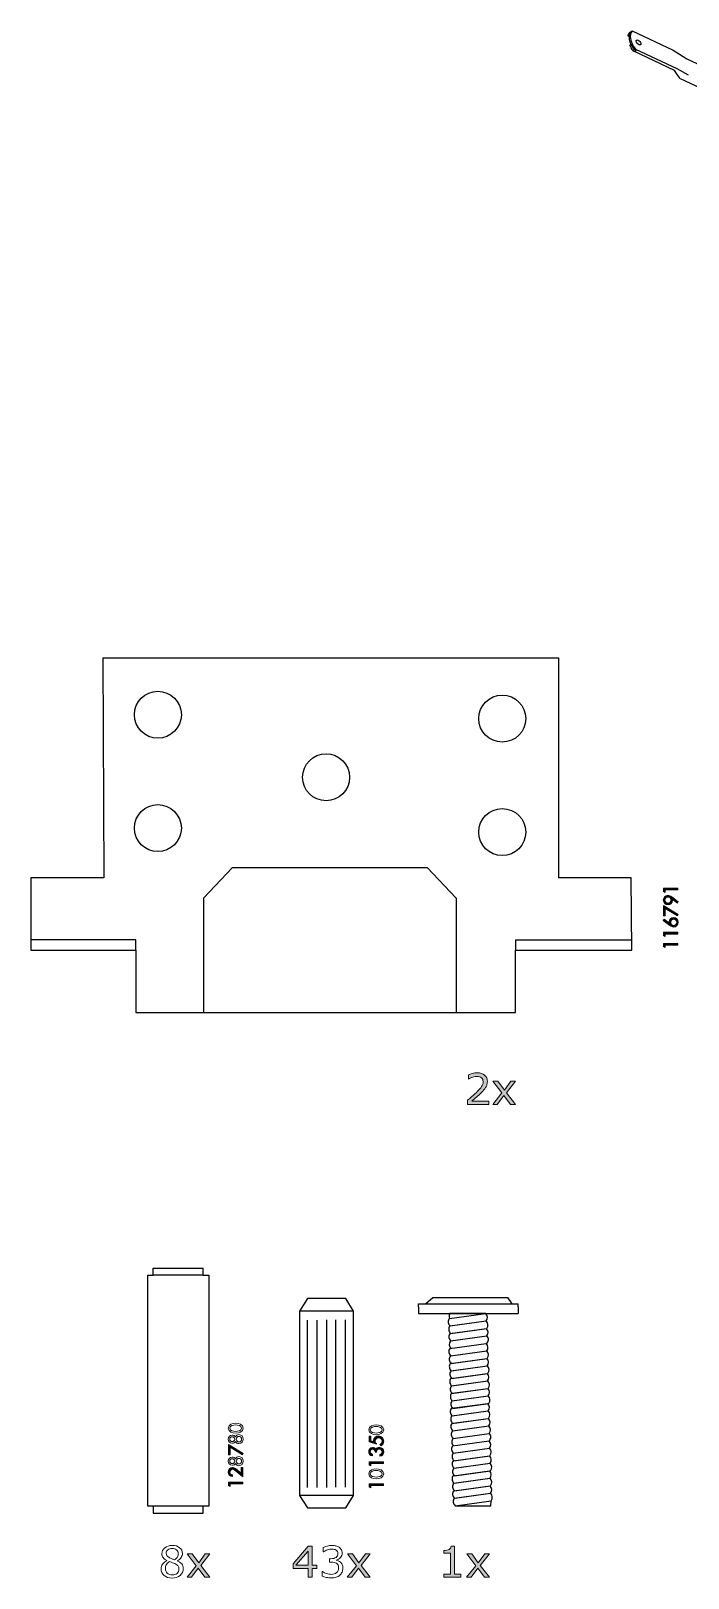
# Model space of a CAD drawing. Header units: centimetres. Extents: x -263 to 1048, y -279 to 536.
# Drawn here: x 325 to 422.3, y 307 to 536.1 of the extents above; entities that cross this region are included whole.
import ezdxf

# ---------------------------------------------------------------- set-up
doc = ezdxf.new("R2010")
doc.units = ezdxf.units.CM
doc.header["$MEASUREMENT"] = 0
doc.layers.add('Chiodi', color=1, linetype='Continuous')
doc.layers.add('Livello 1', color=7, linetype='Continuous')

msp = doc.modelspace()

# ---------------------------------------------------------------- hatches: boundary and pattern name
at = {"layer": 'Livello 1', "true_color": 0xffffff}
h = msp.add_hatch(color=7, dxfattribs=at)
h.dxf.hatch_style = 2
edge = h.paths.add_edge_path()
edge.add_spline(control_points=[(420.72, 406.95), (420.72, 406.95), (419.95, 407.52), (419.95, 407.52), (419.95, 407.52), (419.94, 407.52), (419.94, 407.52), (419.98, 407.46), (419.98, 407.38), (419.98, 407.31), (419.98, 406.96), (419.67, 406.69), (419.33, 406.69), (418.94, 406.69), (418.63, 407.01), (418.63, 407.4), (418.63, 407.76), (418.93, 408.1), (419.31, 408.1), (419.52, 408.1), (419.7, 408), (419.87, 407.87), (419.87, 407.87), (420.85, 407.15), (420.85, 407.15), (420.85, 407.15), (420.72, 406.95), (420.72, 406.95)], knot_values=[0, 0, 0, 0, 1, 1, 1, 2, 2, 2, 3, 3, 3, 4, 4, 4, 5, 5, 5, 6, 6, 6, 7, 7, 7, 8, 8, 8, 9, 9, 9, 9], degree=3, periodic=0)
edge = h.paths.add_edge_path()
edge.add_spline(control_points=[(419.31, 407.85), (419.09, 407.85), (418.87, 407.65), (418.87, 407.42), (418.87, 407.16), (419.07, 406.95), (419.31, 406.95), (419.57, 406.95), (419.76, 407.18), (419.76, 407.4), (419.76, 407.67), (419.54, 407.85), (419.31, 407.85)], knot_values=[0, 0, 0, 0, 0.352778, 0.352778, 0.352778, 0.705556, 0.705556, 0.705556, 1.058333, 1.058333, 1.058333, 1.411111, 1.411111, 1.411111, 1.411111], degree=3, periodic=0)
edge.add_line((419.31, 407.85), (419.31, 407.85))
h = msp.add_hatch(color=7, dxfattribs=at)
h.dxf.hatch_style = 2
h.paths.add_polyline_path([(418.92, 408.52), (418.68, 408.67), (418.68, 409.15), (420.8, 409.15), (420.8, 408.89), (418.92, 408.89)])
h = msp.add_hatch(color=7, dxfattribs=at)
h.dxf.hatch_style = 2
h.paths.add_polyline_path([(418.92, 405.05), (418.68, 405.05), (418.68, 406.58), (420.85, 405.25), (420.72, 405.05), (418.92, 406.15)])
h = msp.add_hatch(color=7, dxfattribs=at)
h.dxf.hatch_style = 2
edge = h.paths.add_edge_path()
edge.add_spline(control_points=[(418.76, 404.55), (418.76, 404.55), (419.53, 403.98), (419.53, 403.98), (419.53, 403.98), (419.53, 403.98), (419.53, 403.98), (419.5, 404.05), (419.48, 404.12), (419.48, 404.19), (419.48, 404.54), (419.81, 404.81), (420.15, 404.81), (420.54, 404.81), (420.85, 404.49), (420.85, 404.11), (420.85, 403.74), (420.54, 403.4), (420.17, 403.4), (419.95, 403.4), (419.77, 403.5), (419.61, 403.63), (419.61, 403.63), (418.63, 404.35), (418.63, 404.35), (418.63, 404.35), (418.76, 404.55), (418.76, 404.55)], knot_values=[0, 0, 0, 0, 1, 1, 1, 2, 2, 2, 3, 3, 3, 4, 4, 4, 5, 5, 5, 6, 6, 6, 7, 7, 7, 8, 8, 8, 9, 9, 9, 9], degree=3, periodic=0)
edge = h.paths.add_edge_path()
edge.add_spline(control_points=[(420.18, 404.55), (419.91, 404.55), (419.72, 404.33), (419.72, 404.1), (419.72, 403.87), (419.93, 403.65), (420.16, 403.65), (420.41, 403.65), (420.61, 403.86), (420.61, 404.1), (420.61, 404.34), (420.41, 404.55), (420.18, 404.55)], knot_values=[0, 0, 0, 0, 0.352778, 0.352778, 0.352778, 0.705556, 0.705556, 0.705556, 1.058333, 1.058333, 1.058333, 1.411111, 1.411111, 1.411111, 1.411111], degree=3, periodic=0)
edge.add_line((420.18, 404.55), (420.18, 404.55))
h = msp.add_hatch(color=7, dxfattribs=at)
h.dxf.hatch_style = 2
h.paths.add_polyline_path([(418.92, 402), (418.68, 402.15), (418.68, 402.62), (420.8, 402.62), (420.8, 402.37), (418.92, 402.37)])
h = msp.add_hatch(color=7, dxfattribs=at)
h.dxf.hatch_style = 2
h.paths.add_polyline_path([(418.92, 400.37), (418.68, 400.52), (418.68, 400.99), (420.8, 400.99), (420.8, 400.74), (418.92, 400.74)])
h = msp.add_hatch(color=7, dxfattribs=at)
h.dxf.hatch_style = 2
edge = h.paths.add_edge_path()
edge.add_spline(control_points=[(392.77, 377.11), (392.77, 377.11), (389.64, 377.11), (389.64, 377.11), (389.64, 377.11), (389.64, 377.76), (389.64, 377.76), (389.86, 377.94), (390.08, 378.13), (390.29, 378.31), (390.51, 378.5), (390.72, 378.69), (390.9, 378.87), (391.3, 379.25), (391.57, 379.56), (391.72, 379.79), (391.87, 380.01), (391.94, 380.26), (391.94, 380.52), (391.94, 380.76), (391.86, 380.95), (391.7, 381.08), (391.54, 381.22), (391.32, 381.29), (391.04, 381.29), (390.85, 381.29), (390.65, 381.25), (390.43, 381.19), (390.21, 381.12), (390, 381.02), (389.79, 380.88), (389.79, 380.88), (389.76, 380.88), (389.76, 380.88), (389.76, 380.88), (389.76, 381.53), (389.76, 381.53), (389.9, 381.61), (390.1, 381.67), (390.34, 381.73), (390.59, 381.79), (390.83, 381.82), (391.06, 381.82), (391.53, 381.82), (391.9, 381.71), (392.17, 381.48), (392.44, 381.25), (392.57, 380.94), (392.57, 380.55), (392.57, 380.37), (392.55, 380.21), (392.51, 380.06), (392.46, 379.91), (392.4, 379.76), (392.31, 379.63), (392.23, 379.5), (392.13, 379.37), (392.02, 379.25), (391.92, 379.12), (391.78, 378.99), (391.63, 378.84), (391.41, 378.62), (391.18, 378.41), (390.94, 378.2), (390.71, 378), (390.49, 377.81), (390.28, 377.64), (390.28, 377.64), (392.77, 377.64), (392.77, 377.64), (392.77, 377.64), (392.77, 377.11), (392.77, 377.11)], knot_values=[0, 0, 0, 0, 1, 1, 1, 2, 2, 2, 3, 3, 3, 4, 4, 4, 5, 5, 5, 6, 6, 6, 7, 7, 7, 8, 8, 8, 9, 9, 9, 10, 10, 10, 11, 11, 11, 12, 12, 12, 13, 13, 13, 14, 14, 14, 15, 15, 15, 16, 16, 16, 17, 17, 17, 18, 18, 18, 19, 19, 19, 20, 20, 20, 21, 21, 21, 22, 22, 22, 23, 23, 23, 24, 24, 24, 24], degree=3, periodic=0)
h = msp.add_hatch(color=7, dxfattribs=at)
h.dxf.hatch_style = 2
h.paths.add_polyline_path([(396.75, 377.11), (396.02, 377.11), (395.03, 378.44), (394.04, 377.11), (393.37, 377.11), (394.72, 378.84), (393.38, 380.57), (394.11, 380.57), (395.09, 379.26), (396.07, 380.57), (396.75, 380.57), (395.39, 378.87)])
h = msp.add_hatch(color=7, dxfattribs=at)
h.dxf.hatch_style = 2
edge = h.paths.add_edge_path()
edge.add_spline(control_points=[(375.29, 327.33), (375.29, 327.33), (375.73, 327.2), (375.73, 327.2), (375.73, 327.2), (375.72, 327.34), (375.72, 327.34), (375.72, 327.76), (376.07, 328.03), (376.46, 328.03), (376.91, 328.03), (377.22, 327.68), (377.22, 327.24), (377.22, 326.98), (377.08, 326.72), (376.85, 326.59), (376.85, 326.59), (376.66, 326.79), (376.66, 326.79), (376.84, 326.85), (376.98, 327.07), (376.98, 327.26), (376.98, 327.55), (376.74, 327.77), (376.45, 327.77), (376.18, 327.77), (375.95, 327.54), (375.95, 327.27), (375.95, 327.12), (376.02, 326.96), (376.14, 326.87), (376.14, 326.87), (376.14, 326.82), (376.14, 326.82), (376.14, 326.82), (375.05, 327.14), (375.05, 327.14), (375.05, 327.14), (375.05, 328), (375.05, 328), (375.05, 328), (375.29, 328), (375.29, 328), (375.29, 328), (375.29, 327.33), (375.29, 327.33)], knot_values=[0, 0, 0, 0, 1, 1, 1, 2, 2, 2, 3, 3, 3, 4, 4, 4, 5, 5, 5, 6, 6, 6, 7, 7, 7, 8, 8, 8, 9, 9, 9, 10, 10, 10, 11, 11, 11, 12, 12, 12, 13, 13, 13, 14, 14, 14, 15, 15, 15, 15], degree=3, periodic=0)
h = msp.add_hatch(color=7, dxfattribs=at)
h.dxf.hatch_style = 2
h.paths.add_polyline_path([(354.48, 325.25), (354.24, 325.25), (354.24, 326.78), (356.41, 325.45), (356.29, 325.25), (354.48, 326.35)])
h = msp.add_hatch(color=7, dxfattribs=at)
h.dxf.hatch_style = 2
edge = h.paths.add_edge_path()
edge.add_spline(control_points=[(375.94, 325.65), (375.94, 325.88), (375.85, 326.07), (375.6, 326.07), (375.38, 326.07), (375.23, 325.91), (375.23, 325.7), (375.23, 325.51), (375.35, 325.38), (375.54, 325.35), (375.54, 325.35), (375.54, 325.08), (375.54, 325.08), (375.19, 325.14), (375, 325.36), (375, 325.71), (375, 326.05), (375.22, 326.32), (375.57, 326.32), (375.78, 326.32), (375.95, 326.23), (376.05, 326.05), (376.15, 326.26), (376.35, 326.35), (376.58, 326.35), (376.98, 326.35), (377.22, 326.06), (377.22, 325.67), (377.22, 325.34), (377, 325.04), (376.65, 325.03), (376.65, 325.03), (376.65, 325.28), (376.65, 325.28), (376.86, 325.31), (376.99, 325.49), (376.99, 325.69), (376.99, 325.93), (376.8, 326.1), (376.57, 326.1), (376.3, 326.1), (376.14, 325.91), (376.16, 325.65), (376.16, 325.65), (375.94, 325.65), (375.94, 325.65)], knot_values=[0, 0, 0, 0, 1, 1, 1, 2, 2, 2, 3, 3, 3, 4, 4, 4, 5, 5, 5, 6, 6, 6, 7, 7, 7, 8, 8, 8, 9, 9, 9, 10, 10, 10, 11, 11, 11, 12, 12, 12, 13, 13, 13, 14, 14, 14, 15, 15, 15, 15], degree=3, periodic=0)
h = msp.add_hatch(color=7, dxfattribs=at)
h.dxf.hatch_style = 2
edge = h.paths.add_edge_path()
edge.add_spline(control_points=[(356.13, 323.35), (356.13, 323.35), (356.37, 323.35), (356.37, 323.35), (356.37, 323.35), (356.37, 321.98), (356.37, 321.98), (356.37, 321.98), (355.23, 322.91), (355.23, 322.91), (355.12, 323), (354.99, 323.1), (354.84, 323.1), (354.62, 323.1), (354.44, 322.9), (354.44, 322.68), (354.44, 322.46), (354.61, 322.29), (354.83, 322.27), (354.83, 322.27), (354.83, 322.01), (354.83, 322.01), (354.45, 322.05), (354.2, 322.3), (354.2, 322.68), (354.2, 323.04), (354.46, 323.35), (354.83, 323.35), (354.99, 323.35), (355.15, 323.29), (355.27, 323.2), (355.27, 323.2), (356.13, 322.5), (356.13, 322.5), (356.13, 322.5), (356.13, 323.35), (356.13, 323.35)], knot_values=[0, 0, 0, 0, 1, 1, 1, 2, 2, 2, 3, 3, 3, 4, 4, 4, 5, 5, 5, 6, 6, 6, 7, 7, 7, 8, 8, 8, 9, 9, 9, 10, 10, 10, 11, 11, 11, 12, 12, 12, 12], degree=3, periodic=0)
h = msp.add_hatch(color=7, dxfattribs=at)
h.dxf.hatch_style = 2
h.paths.add_polyline_path([(375.29, 323.59), (375.05, 323.74), (375.05, 324.21), (377.17, 324.21), (377.17, 323.96), (375.29, 323.96)])
h = msp.add_hatch(color=7, dxfattribs=at)
h.dxf.hatch_style = 2
h.paths.add_polyline_path([(354.48, 320.57), (354.24, 320.72), (354.24, 321.19), (356.37, 321.19), (356.37, 320.94), (354.48, 320.94)])
h = msp.add_hatch(color=7, dxfattribs=at)
h.dxf.hatch_style = 2
h.paths.add_polyline_path([(375.29, 320.33), (375.05, 320.48), (375.05, 320.95), (377.17, 320.95), (377.17, 320.7), (375.29, 320.7)])
h = msp.add_hatch(color=7, dxfattribs=at)
h.dxf.hatch_style = 2
h.paths.add_polyline_path([(367.3, 308.39), (366.62, 308.39), (366.62, 307.1), (366.02, 307.1), (366.02, 308.39), (363.81, 308.39), (363.81, 309.11), (366.04, 311.71), (366.62, 311.71), (366.62, 308.89), (367.3, 308.89)])
h.paths.add_polyline_path([(366.02, 308.89), (366.02, 310.97), (364.23, 308.89)])
h = msp.add_hatch(color=7, dxfattribs=at)
h.dxf.hatch_style = 2
edge = h.paths.add_edge_path()
edge.add_spline(control_points=[(388.64, 307.1), (388.64, 307.1), (386.14, 307.1), (386.14, 307.1), (386.14, 307.1), (386.14, 307.57), (386.14, 307.57), (386.14, 307.57), (387.1, 307.57), (387.1, 307.57), (387.1, 307.57), (387.1, 310.66), (387.1, 310.66), (387.1, 310.66), (386.14, 310.66), (386.14, 310.66), (386.14, 310.66), (386.14, 311.08), (386.14, 311.08), (386.27, 311.08), (386.41, 311.09), (386.56, 311.12), (386.71, 311.14), (386.82, 311.17), (386.9, 311.21), (386.99, 311.26), (387.06, 311.33), (387.12, 311.41), (387.17, 311.49), (387.21, 311.59), (387.21, 311.73), (387.21, 311.73), (387.69, 311.73), (387.69, 311.73), (387.69, 311.73), (387.69, 307.57), (387.69, 307.57), (387.69, 307.57), (388.64, 307.57), (388.64, 307.57), (388.64, 307.57), (388.64, 307.1), (388.64, 307.1)], knot_values=[0, 0, 0, 0, 1, 1, 1, 2, 2, 2, 3, 3, 3, 4, 4, 4, 5, 5, 5, 6, 6, 6, 7, 7, 7, 8, 8, 8, 9, 9, 9, 10, 10, 10, 11, 11, 11, 12, 12, 12, 13, 13, 13, 14, 14, 14, 14], degree=3, periodic=0)
h = msp.add_hatch(color=7, dxfattribs=at)
h.dxf.hatch_style = 2
h.paths.add_polyline_path([(351.48, 307.1), (350.75, 307.1), (349.76, 308.43), (348.77, 307.1), (348.09, 307.1), (349.45, 308.82), (348.11, 310.56), (348.84, 310.56), (349.82, 309.25), (350.8, 310.56), (351.48, 310.56), (350.12, 308.85)])
h = msp.add_hatch(color=7, dxfattribs=at)
h.dxf.hatch_style = 2
h.paths.add_polyline_path([(375.22, 307.1), (374.48, 307.1), (373.5, 308.43), (372.51, 307.1), (371.83, 307.1), (373.18, 308.82), (371.84, 310.56), (372.58, 310.56), (373.55, 309.25), (374.53, 310.56), (375.22, 310.56), (373.86, 308.85)])
h = msp.add_hatch(color=7, dxfattribs=at)
h.dxf.hatch_style = 2
h.paths.add_polyline_path([(392.89, 307.1), (392.15, 307.1), (391.17, 308.43), (390.18, 307.1), (389.5, 307.1), (390.85, 308.82), (389.51, 310.56), (390.25, 310.56), (391.22, 309.25), (392.2, 310.56), (392.89, 310.56), (391.52, 308.85)])

# ---------------------------------------------------------------- linework, layer by layer
at = {"layer": 'Chiodi'}
for p, q in [((335.62, 443.27), (403.09, 443.27)), ((335.62, 443.27), (335.76, 410.7)), ((403.09, 443.27), (403.09, 410.7)), ((335.76, 410.7), (324.98, 410.7)), ((324.98, 410.7), (324.98, 399.99)), ((354.83, 412.23), (350.52, 407.7)), ((354.83, 412.23), (383.65, 412.23)), ((383.65, 412.23), (387.96, 407.7)), ((413.87, 410.7), (403.09, 410.7)), ((413.99, 399.99), (413.87, 410.7)), ((350.52, 407.7), (350.52, 390.68)), ((387.96, 407.7), (387.96, 390.68)), ((340.5, 401.52), (324.98, 401.52)), ((340.5, 399.99), (340.5, 401.52)), ((396.74, 401.52), (396.74, 399.99)), ((396.74, 401.52), (413.97, 401.52)), ((324.98, 399.99), (340.5, 399.99)), ((340.5, 399.99), (340.5, 390.74)), ((396.74, 390.74), (396.74, 399.99)), ((396.74, 399.99), (403.09, 399.99)), ((403.09, 399.99), (413.99, 399.99)), ((340.5, 390.74), (396.74, 390.74)), ((343.1, 352.9), (350.49, 352.9)), ((343.1, 351.83), (343.1, 352.9)), ((350.49, 351.83), (350.49, 352.9)), ((342.3, 317.66), (342.3, 351.83)), ((342.3, 351.83), (343.1, 351.83)), ((350.49, 351.83), (343.1, 351.83)), ((350.49, 351.83), (351.33, 351.83)), ((351.33, 351.83), (351.31, 317.66)), ((365.95, 348.37), (364.77, 346.54)), ((371.6, 348.37), (365.95, 348.37)), ((372.77, 346.54), (371.6, 348.37)), ((383.42, 347.58), (384.5, 348.56)), ((384.5, 348.56), (395.53, 348.56)), ((395.53, 348.56), (396.22, 347.58)), ((364.77, 346.54), (364.77, 319.2)), ((372.77, 346.54), (364.77, 346.54)), ((372.77, 319.2), (372.77, 346.54)), ((382.37, 347.58), (397.15, 347.58)), ((382.37, 347.18), (382.37, 347.58)), ((382.37, 347.18), (382.37, 346.18)), ((382.37, 346.18), (397.15, 346.18)), ((386.95, 345.44), (392.34, 346.18)), ((392.33, 346.18), (387.02, 346.18)), ((397.15, 347.18), (397.15, 347.58)), ((397.15, 347.18), (397.15, 346.18)), ((365.95, 320.39), (365.95, 345.17)), ((367.35, 320.41), (367.35, 345.2)), ((368.78, 320.42), (368.78, 345.21)), ((370.13, 320.47), (370.13, 345.25)), ((371.57, 320.43), (371.57, 345.22)), ((387.02, 344.33), (392.4, 345.06)), ((387.03, 343.21), (392.42, 343.95)), ((387.08, 344.33), (392.4, 345.06)), ((387.15, 343.22), (392.47, 343.95)), ((387.02, 341), (392.41, 341.74)), ((387.1, 342.1), (392.49, 342.84)), ((387.17, 342.11), (392.49, 342.84)), ((387.09, 339.89), (392.48, 340.63)), ((387.11, 338.77), (392.5, 339.51)), ((387.15, 339.89), (392.47, 340.63)), ((387.22, 338.78), (392.54, 339.51)), ((387.17, 336.56), (392.55, 337.3)), ((387.18, 337.66), (392.57, 338.4)), ((387.24, 337.67), (392.56, 338.4)), ((387.31, 336.56), (392.63, 337.29)), ((387.23, 335.45), (392.62, 336.19)), ((387.25, 334.34), (392.64, 335.08)), ((387.3, 335.46), (392.62, 336.19)), ((387.37, 334.35), (392.69, 335.08)), ((387.24, 332.13), (392.63, 332.86)), ((387.32, 333.23), (392.71, 333.97)), ((387.38, 333.24), (392.7, 333.97)), ((387.45, 332.12), (392.77, 332.85)), ((387.31, 331.01), (392.7, 331.75)), ((387.33, 329.9), (392.71, 330.64)), ((387.37, 331.02), (392.69, 331.75)), ((387.44, 329.91), (392.76, 330.64)), ((387.4, 328.79), (392.78, 329.53)), ((387.46, 328.8), (392.78, 329.53)), ((387.53, 327.68), (392.85, 328.41)), ((387.43, 326.59), (392.82, 327.32)), ((387.5, 325.47), (392.89, 326.21)), ((387.56, 325.48), (392.88, 326.21)), ((387.52, 324.36), (392.91, 325.1)), ((387.59, 323.25), (392.98, 323.99)), ((387.63, 324.37), (392.95, 325.1)), ((387.65, 323.26), (392.97, 323.99)), ((387.51, 322.15), (392.9, 322.89)), ((387.58, 321.03), (392.97, 321.77)), ((387.64, 321.04), (392.96, 321.77)), ((387.72, 322.14), (393.04, 322.87)), ((364.77, 319.2), (365.95, 317.37)), ((372.77, 319.2), (364.77, 319.2)), ((371.6, 317.37), (372.77, 319.2)), ((387.6, 319.92), (392.98, 320.66)), ((387.66, 318.81), (393.05, 319.55)), ((387.71, 319.93), (393.03, 320.66)), ((387.73, 318.82), (393.05, 319.55)), ((351.31, 317.66), (342.3, 317.66)), ((343.1, 317.66), (343.1, 316.59)), ((343.1, 316.59), (350.49, 316.59)), ((350.49, 316.59), (350.49, 317.66)), ((365.95, 317.37), (371.6, 317.37)), ((387.8, 317.71), (393.12, 318.44)), ((387.8, 317.71), (393.08, 317.71)), ((393.08, 317.71), (393.12, 318.44))]:
    msp.add_line(p, q, dxfattribs=at)
for centre in [(343.77, 434.85), (394.77, 434.27), (368.69, 425.58), (343.77, 418.05), (394.77, 417.47)]:
    msp.add_circle(centre, 3.48, dxfattribs=at)
for centre, radius, start, end in [((387.71, 345.73), 0.822, 147.3587, 201.1023), ((391.76, 345.59), 0.828, 320.9942, 45.7306), ((387.56, 344.95), 0.784, 141.5831, 231.9581), ((387.63, 343.84), 0.784, 141.5831, 231.9581), ((391.83, 344.47), 0.828, 320.9942, 45.7306), ((391.84, 343.36), 0.828, 320.9942, 45.7306), ((387.65, 342.73), 0.784, 141.5831, 231.9581), ((387.72, 341.61), 0.784, 141.5831, 228.8699), ((392.06, 342.32), 0.676, 300.9257, 50.8227), ((391.83, 341.15), 0.828, 320.9942, 45.7306), ((387.64, 340.51), 0.784, 141.5831, 231.9581), ((387.71, 339.4), 0.784, 141.5831, 231.9581), ((391.9, 340.03), 0.828, 320.9942, 45.7306), ((391.92, 338.92), 0.828, 320.9942, 45.7306), ((387.72, 338.29), 0.784, 141.5831, 231.9581), ((387.79, 337.18), 0.784, 141.5831, 231.9581), ((391.97, 336.71), 0.828, 320.9942, 45.7306), ((391.99, 337.81), 0.828, 320.9942, 45.7306), ((387.78, 336.08), 0.784, 141.5831, 231.9581), ((387.85, 334.97), 0.784, 141.5831, 231.9581), ((392.04, 335.6), 0.828, 320.9942, 45.7306), ((392.06, 334.49), 0.828, 320.9942, 45.7306), ((387.87, 333.85), 0.784, 141.5831, 231.9581), ((387.94, 332.74), 0.784, 141.5831, 231.9581), ((392.05, 332.27), 0.828, 320.9942, 45.7306), ((392.13, 333.37), 0.828, 320.9942, 45.7306), ((387.85, 331.64), 0.784, 141.5831, 231.9581), ((387.92, 330.53), 0.784, 141.5831, 231.9581), ((392.12, 331.16), 0.828, 320.9942, 45.7306), ((392.14, 330.05), 0.828, 320.9942, 45.7306), ((387.94, 329.41), 0.784, 141.5831, 231.9581), ((388.01, 328.3), 0.784, 141.5831, 231.9581), ((387.96, 327.16), 0.674, 129.324, 235.6636), ((392.2, 328.94), 0.828, 320.9942, 45.7306), ((392.36, 327.88), 0.724, 309.6958, 47.4217), ((388.05, 326.1), 0.784, 141.5831, 231.9581), ((388.12, 324.99), 0.784, 141.5831, 231.9581), ((392.24, 326.73), 0.828, 320.9942, 45.7306), ((392.31, 325.62), 0.828, 320.9942, 45.7306), ((388.13, 323.87), 0.784, 141.5831, 231.9581), ((388.2, 322.76), 0.784, 141.5831, 231.9581), ((392.33, 324.51), 0.828, 320.9942, 45.7306), ((392.4, 323.4), 0.828, 320.9942, 45.7306), ((388.12, 321.66), 0.784, 141.5831, 231.9581), ((388.19, 320.55), 0.784, 141.5831, 231.9581), ((392.32, 322.29), 0.828, 320.9942, 45.7306), ((392.39, 321.18), 0.828, 320.9942, 45.7306), ((388.21, 319.44), 0.784, 141.5831, 231.9581), ((388.28, 318.32), 0.784, 141.5831, 231.9581), ((392.4, 320.07), 0.828, 320.9942, 45.7306), ((392.47, 318.96), 0.828, 320.9942, 45.7306)]:
    msp.add_arc(centre, radius, start, end, dxfattribs=at)
at = {"layer": 'Livello 1', "color": 18, "lineweight": 25, "true_color": 0x010101}
for p, q in [((413.4, 535.38), (413.55, 535.31)), ((413.58, 535.51), (413.55, 535.2)), ((413.55, 535.2), (413.59, 534.86)), ((413.67, 535.76), (413.58, 535.51)), ((413.59, 534.86), (413.68, 534.48)), ((413.65, 534.01), (413.8, 534.1)), ((413.81, 535.97), (413.67, 535.76)), ((413.68, 534.48), (413.84, 534.09)), ((413.76, 535.62), (413.73, 535.31)), ((413.73, 535.31), (413.77, 534.97)), ((413.85, 535.88), (413.76, 535.62)), ((413.77, 534.97), (413.87, 534.6)), ((413.8, 534.1), (413.84, 534.07)), ((413.84, 534.09), (414.05, 533.69)), ((414, 536.08), (413.85, 535.88)), ((413.87, 534.6), (414.02, 534.21)), ((413.92, 536.06), (413.96, 536.09)), ((413.96, 536.09), (413.99, 536.1)), ((413.99, 536.1), (414.01, 536.11)), ((414.01, 536.1), (414, 536.08)), ((414.01, 536.11), (414.01, 536.1)), ((414.02, 536.11), (420.07, 533.27)), ((414.02, 534.21), (414.23, 533.81)), ((414.63, 534.68), (414.69, 534.76)), ((414.63, 534.57), (414.63, 534.68)), ((414.68, 534.43), (414.63, 534.57)), ((414.77, 534.29), (414.68, 534.43)), ((414.69, 534.76), (414.78, 534.78)), ((414.9, 534.16), (414.77, 534.29)), ((414.78, 534.78), (414.91, 534.74)), ((415.03, 534.07), (414.9, 534.16)), ((414.91, 534.74), (415.04, 534.66)), ((415.16, 534.04), (415.03, 534.07)), ((415.04, 534.66), (415.17, 534.53)), ((415.25, 534.06), (415.16, 534.04)), ((415.17, 534.53), (415.26, 534.39)), ((415.31, 534.13), (415.25, 534.06)), ((415.26, 534.39), (415.31, 534.25)), ((415.31, 534.25), (415.31, 534.13)), ((414.05, 533.69), (414.3, 533.3)), ((414.23, 533.81), (414.49, 533.42)), ((420.3, 530.26), (414.24, 533.1)), ((414.3, 533.3), (414.31, 533.29)), ((414.31, 533.27), (414.3, 533.26)), ((414.3, 533.26), (414.3, 533.26)), ((414.31, 533.29), (414.31, 533.28)), ((414.31, 533.28), (414.31, 533.27)), ((414.49, 533.14), (414.47, 533.12)), ((414.49, 533.42), (414.53, 533.33)), ((414.49, 533.42), (420.61, 530.55)), ((414.52, 533.18), (414.49, 533.14)), ((414.54, 533.24), (414.52, 533.18)), ((414.53, 533.33), (414.54, 533.24)), ((420.07, 533.27), (421.01, 532.67)), ((421.01, 532.67), (422.13, 531.98)), ((422.11, 531.99), (572.38, 461.57)), ((420.7, 529.67), (420.28, 530.27)), ((420.61, 530.55), (422.29, 529.59)), ((421.14, 529.05), (420.7, 529.67)), ((571.45, 458.58), (421.19, 529.01))]:
    msp.add_line(p, q, dxfattribs=at)
at = {"layer": 'Livello 1', "lineweight": 0}
for p, q in [((418.68, 408.67), (418.68, 409.15)), ((418.68, 409.15), (420.8, 409.15)), ((418.92, 408.52), (418.68, 408.67)), ((420.8, 408.89), (418.92, 408.89)), ((418.92, 408.89), (418.92, 408.52)), ((420.8, 409.15), (420.8, 408.89)), ((418.68, 405.05), (418.68, 406.58)), ((418.68, 406.58), (420.85, 405.25)), ((420.72, 405.05), (418.92, 406.15)), ((418.92, 406.15), (418.92, 405.05)), ((418.92, 405.05), (418.68, 405.05)), ((420.85, 405.25), (420.72, 405.05)), ((418.68, 402.15), (418.68, 402.62)), ((418.68, 402.62), (420.8, 402.62)), ((418.92, 402), (418.68, 402.15)), ((418.68, 400.52), (418.68, 400.99)), ((418.68, 400.99), (420.8, 400.99)), ((420.8, 402.37), (418.92, 402.37)), ((418.92, 402.37), (418.92, 402)), ((420.8, 402.62), (420.8, 402.37)), ((420.8, 400.99), (420.8, 400.74)), ((418.92, 400.37), (418.68, 400.52)), ((420.8, 400.74), (418.92, 400.74)), ((418.92, 400.74), (418.92, 400.37)), ((394.72, 378.84), (393.38, 380.57)), ((393.38, 380.57), (394.11, 380.57)), ((394.11, 380.57), (395.09, 379.26)), ((395.09, 379.26), (396.07, 380.57)), ((396.75, 380.57), (395.39, 378.87)), ((396.07, 380.57), (396.75, 380.57)), ((393.37, 377.11), (394.72, 378.84)), ((395.03, 378.44), (394.04, 377.11)), ((396.02, 377.11), (395.03, 378.44)), ((395.39, 378.87), (396.75, 377.11)), ((394.04, 377.11), (393.37, 377.11)), ((396.75, 377.11), (396.02, 377.11))]:
    msp.add_line(p, q, dxfattribs=at)
for points in [[(354.48, 325.25), (354.24, 325.25), (354.24, 326.78), (356.41, 325.45), (356.29, 325.25), (354.48, 326.35), (354.48, 325.25)], [(375.29, 323.59), (375.05, 323.74), (375.05, 324.21), (377.17, 324.21), (377.17, 323.96), (375.29, 323.96), (375.29, 323.59)], [(354.48, 320.57), (354.24, 320.72), (354.24, 321.19), (356.37, 321.19), (356.37, 320.94), (354.48, 320.94), (354.48, 320.57)], [(375.29, 320.33), (375.05, 320.48), (375.05, 320.95), (377.17, 320.95), (377.17, 320.7), (375.29, 320.7), (375.29, 320.33)], [(367.3, 308.39), (366.62, 308.39), (366.62, 307.1), (366.02, 307.1), (366.02, 308.39), (363.81, 308.39), (363.81, 309.11), (366.04, 311.71), (366.62, 311.71), (366.62, 308.89), (367.3, 308.89), (367.3, 308.39)], [(351.48, 307.1), (350.75, 307.1), (349.76, 308.43), (348.77, 307.1), (348.09, 307.1), (349.45, 308.82), (348.11, 310.56), (348.84, 310.56), (349.82, 309.25), (350.8, 310.56), (351.48, 310.56), (350.12, 308.85), (351.48, 307.1)], [(366.02, 308.89), (366.02, 310.97), (364.23, 308.89), (366.02, 308.89)], [(375.22, 307.1), (374.48, 307.1), (373.5, 308.43), (372.51, 307.1), (371.83, 307.1), (373.18, 308.82), (371.84, 310.56), (372.58, 310.56), (373.55, 309.25), (374.53, 310.56), (375.22, 310.56), (373.86, 308.85), (375.22, 307.1)], [(392.89, 307.1), (392.15, 307.1), (391.17, 308.43), (390.18, 307.1), (389.5, 307.1), (390.85, 308.82), (389.51, 310.56), (390.25, 310.56), (391.22, 309.25), (392.2, 310.56), (392.89, 310.56), (391.52, 308.85), (392.89, 307.1)]]:
    msp.add_lwpolyline(points, dxfattribs=at)
at = {"layer": 'Livello 1', "color": 18, "lineweight": 25, "true_color": 0x010101}
for points in [[(413.4, 535.38), (413.43, 535.55), (413.51, 535.72), (413.64, 535.86)], [(413.64, 535.86), (413.72, 535.93), (413.81, 535.99), (413.9, 536.05)], [(414.13, 533.19), (413.95, 533.45), (413.79, 533.72), (413.66, 534.01)], [(414.44, 533.1), (414.32, 533.05), (414.18, 533.09), (414.13, 533.19)]]:
    msp.add_open_spline(points, degree=3, dxfattribs=at)
at = {"layer": 'Livello 1', "lineweight": 0}
for points, knots in [([(419.94, 407.52), (419.98, 407.46), (419.98, 407.38), (419.98, 407.31), (419.98, 406.96), (419.67, 406.69), (419.33, 406.69), (418.94, 406.69), (418.63, 407.01), (418.63, 407.4), (418.63, 407.76), (418.93, 408.1), (419.31, 408.1), (419.52, 408.1), (419.7, 408), (419.87, 407.87)], [2, 2, 2, 2, 3, 3, 3, 4, 4, 4, 5, 5, 5, 6, 6, 6, 7, 7, 7, 7]), ([(419.31, 407.85), (419.09, 407.85), (418.87, 407.65), (418.87, 407.42), (418.87, 407.16), (419.07, 406.95), (419.31, 406.95), (419.57, 406.95), (419.76, 407.18), (419.76, 407.4), (419.76, 407.67), (419.54, 407.85), (419.31, 407.85)], [0, 0, 0, 0, 1, 1, 1, 2, 2, 2, 3, 3, 3, 4, 4, 4, 4]), ([(419.53, 403.98), (419.5, 404.05), (419.48, 404.12), (419.48, 404.19), (419.48, 404.54), (419.81, 404.81), (420.15, 404.81), (420.54, 404.81), (420.85, 404.49), (420.85, 404.11), (420.85, 403.74), (420.54, 403.4), (420.17, 403.4), (419.95, 403.4), (419.77, 403.5), (419.61, 403.63)], [2, 2, 2, 2, 3, 3, 3, 4, 4, 4, 5, 5, 5, 6, 6, 6, 7, 7, 7, 7]), ([(420.18, 404.55), (419.91, 404.55), (419.72, 404.33), (419.72, 404.1), (419.72, 403.87), (419.93, 403.65), (420.16, 403.65), (420.41, 403.65), (420.61, 403.86), (420.61, 404.1), (420.61, 404.34), (420.41, 404.55), (420.18, 404.55)], [0, 0, 0, 0, 1, 1, 1, 2, 2, 2, 3, 3, 3, 4, 4, 4, 4]), ([(390.34, 381.73), (390.59, 381.79), (390.83, 381.82), (391.06, 381.82), (391.53, 381.82), (391.9, 381.71), (392.17, 381.48)], [13, 13, 13, 13, 14, 14, 14, 15, 15, 15, 15]), ([(391.7, 381.08), (391.54, 381.22), (391.32, 381.29), (391.04, 381.29), (390.85, 381.29), (390.65, 381.25), (390.43, 381.19)], [7, 7, 7, 7, 8, 8, 8, 9, 9, 9, 9]), ([(391.72, 379.79), (391.87, 380.01), (391.94, 380.26), (391.94, 380.52), (391.94, 380.76), (391.86, 380.95), (391.7, 381.08)], [5, 5, 5, 5, 6, 6, 6, 7, 7, 7, 7]), ([(392.17, 381.48), (392.44, 381.25), (392.57, 380.94), (392.57, 380.55), (392.57, 380.37), (392.55, 380.21), (392.51, 380.06)], [15, 15, 15, 15, 16, 16, 16, 17, 17, 17, 17]), ([(355.3, 328.45), (354.87, 328.45), (354.2, 328.64), (354.2, 329.19), (354.2, 329.74), (354.87, 329.93), (355.3, 329.93), (355.74, 329.93), (356.41, 329.74), (356.41, 329.19), (356.41, 328.65), (355.74, 328.45), (355.3, 328.45)], [0, 0, 0, 0, 1, 1, 1, 2, 2, 2, 3, 3, 3, 4, 4, 4, 4]), ([(355.27, 327.23), (355.17, 327.06), (355, 326.95), (354.79, 326.95), (354.44, 326.95), (354.2, 327.22), (354.2, 327.56), (354.2, 327.9), (354.44, 328.17), (354.79, 328.17), (355, 328.17), (355.17, 328.07), (355.27, 327.89), (355.34, 328.11), (355.55, 328.23), (355.78, 328.23), (356.17, 328.23), (356.41, 327.92), (356.41, 327.56), (356.41, 327.2), (356.17, 326.9), (355.78, 326.9), (355.55, 326.9), (355.34, 327.01), (355.27, 327.23)], [0, 0, 0, 0, 1, 1, 1, 2, 2, 2, 3, 3, 3, 4, 4, 4, 5, 5, 5, 6, 6, 6, 7, 7, 7, 8, 8, 8, 8]), ([(355.3, 328.7), (355.6, 328.7), (356.18, 328.81), (356.18, 329.19), (356.18, 329.57), (355.6, 329.68), (355.3, 329.68), (355.01, 329.68), (354.42, 329.57), (354.42, 329.19), (354.42, 328.81), (355.01, 328.7), (355.3, 328.7)], [0, 0, 0, 0, 1, 1, 1, 2, 2, 2, 3, 3, 3, 4, 4, 4, 4]), ([(354.79, 327.2), (354.96, 327.2), (355.15, 327.38), (355.15, 327.56), (355.15, 327.74), (354.96, 327.92), (354.79, 327.92), (354.59, 327.92), (354.42, 327.75), (354.42, 327.56), (354.42, 327.37), (354.59, 327.2), (354.79, 327.2)], [0, 0, 0, 0, 1, 1, 1, 2, 2, 2, 3, 3, 3, 4, 4, 4, 4]), ([(355.78, 327.15), (355.99, 327.15), (356.18, 327.35), (356.18, 327.56), (356.18, 327.77), (355.99, 327.97), (355.78, 327.97), (355.55, 327.97), (355.38, 327.78), (355.38, 327.56), (355.38, 327.35), (355.55, 327.15), (355.78, 327.15)], [0, 0, 0, 0, 1, 1, 1, 2, 2, 2, 3, 3, 3, 4, 4, 4, 4]), ([(376.11, 328.21), (375.67, 328.21), (375, 328.4), (375, 328.95), (375, 329.5), (375.67, 329.69), (376.11, 329.69), (376.54, 329.69), (377.22, 329.5), (377.22, 328.95), (377.22, 328.41), (376.54, 328.21), (376.11, 328.21)], [0, 0, 0, 0, 1, 1, 1, 2, 2, 2, 3, 3, 3, 4, 4, 4, 4]), ([(375.29, 327.33), (375.29, 327.33), (375.73, 327.2), (375.73, 327.2), (375.73, 327.2), (375.72, 327.34), (375.72, 327.34), (375.72, 327.76), (376.07, 328.03), (376.46, 328.03), (376.91, 328.03), (377.22, 327.68), (377.22, 327.24), (377.22, 326.98), (377.08, 326.72), (376.85, 326.59), (376.85, 326.59), (376.66, 326.79), (376.66, 326.79), (376.84, 326.85), (376.98, 327.07), (376.98, 327.26), (376.98, 327.55), (376.74, 327.77), (376.45, 327.77), (376.18, 327.77), (375.95, 327.54), (375.95, 327.27), (375.95, 327.12), (376.02, 326.96), (376.14, 326.87), (376.14, 326.87), (376.14, 326.82), (376.14, 326.82), (376.14, 326.82), (375.05, 327.14), (375.05, 327.14), (375.05, 327.14), (375.05, 328), (375.05, 328), (375.05, 328), (375.29, 328), (375.29, 328), (375.29, 328), (375.29, 327.33), (375.29, 327.33)], [0, 0, 0, 0, 1, 1, 1, 2, 2, 2, 3, 3, 3, 4, 4, 4, 5, 5, 5, 6, 6, 6, 7, 7, 7, 8, 8, 8, 9, 9, 9, 10, 10, 10, 11, 11, 11, 12, 12, 12, 13, 13, 13, 14, 14, 14, 15, 15, 15, 15]), ([(376.11, 328.47), (376.4, 328.47), (376.98, 328.57), (376.98, 328.95), (376.98, 329.33), (376.4, 329.44), (376.11, 329.44), (375.81, 329.44), (375.23, 329.33), (375.23, 328.95), (375.23, 328.57), (375.81, 328.47), (376.11, 328.47)], [0, 0, 0, 0, 1, 1, 1, 2, 2, 2, 3, 3, 3, 4, 4, 4, 4]), ([(375.94, 325.65), (375.94, 325.88), (375.85, 326.07), (375.6, 326.07), (375.38, 326.07), (375.23, 325.91), (375.23, 325.7), (375.23, 325.51), (375.35, 325.38), (375.54, 325.35), (375.54, 325.35), (375.54, 325.08), (375.54, 325.08), (375.19, 325.14), (375, 325.36), (375, 325.71), (375, 326.05), (375.22, 326.32), (375.57, 326.32), (375.78, 326.32), (375.95, 326.23), (376.05, 326.05), (376.15, 326.26), (376.35, 326.35), (376.58, 326.35), (376.98, 326.35), (377.22, 326.06), (377.22, 325.67), (377.22, 325.34), (377, 325.04), (376.65, 325.03), (376.65, 325.03), (376.65, 325.28), (376.65, 325.28), (376.86, 325.31), (376.99, 325.49), (376.99, 325.69), (376.99, 325.93), (376.8, 326.1), (376.57, 326.1), (376.3, 326.1), (376.14, 325.91), (376.16, 325.65), (376.16, 325.65), (375.94, 325.65), (375.94, 325.65)], [0, 0, 0, 0, 1, 1, 1, 2, 2, 2, 3, 3, 3, 4, 4, 4, 5, 5, 5, 6, 6, 6, 7, 7, 7, 8, 8, 8, 9, 9, 9, 10, 10, 10, 11, 11, 11, 12, 12, 12, 13, 13, 13, 14, 14, 14, 15, 15, 15, 15]), ([(355.27, 323.97), (355.17, 323.79), (355, 323.69), (354.79, 323.69), (354.44, 323.69), (354.2, 323.96), (354.2, 324.3), (354.2, 324.64), (354.44, 324.91), (354.79, 324.91), (355, 324.91), (355.17, 324.8), (355.27, 324.63), (355.34, 324.85), (355.55, 324.97), (355.78, 324.97), (356.17, 324.97), (356.41, 324.66), (356.41, 324.3), (356.41, 323.94), (356.17, 323.63), (355.78, 323.63), (355.55, 323.63), (355.34, 323.75), (355.27, 323.97)], [0, 0, 0, 0, 1, 1, 1, 2, 2, 2, 3, 3, 3, 4, 4, 4, 5, 5, 5, 6, 6, 6, 7, 7, 7, 8, 8, 8, 8]), ([(356.13, 323.35), (356.13, 323.35), (356.37, 323.35), (356.37, 323.35), (356.37, 323.35), (356.37, 321.98), (356.37, 321.98), (356.37, 321.98), (355.23, 322.91), (355.23, 322.91), (355.12, 323), (354.99, 323.1), (354.84, 323.1), (354.62, 323.1), (354.44, 322.9), (354.44, 322.68), (354.44, 322.46), (354.61, 322.29), (354.83, 322.27), (354.83, 322.27), (354.83, 322.01), (354.83, 322.01), (354.45, 322.05), (354.2, 322.3), (354.2, 322.68), (354.2, 323.04), (354.46, 323.35), (354.83, 323.35), (354.99, 323.35), (355.15, 323.29), (355.27, 323.2), (355.27, 323.2), (356.13, 322.5), (356.13, 322.5), (356.13, 322.5), (356.13, 323.35), (356.13, 323.35)], [0, 0, 0, 0, 1, 1, 1, 2, 2, 2, 3, 3, 3, 4, 4, 4, 5, 5, 5, 6, 6, 6, 7, 7, 7, 8, 8, 8, 9, 9, 9, 10, 10, 10, 11, 11, 11, 12, 12, 12, 12]), ([(354.79, 323.94), (354.96, 323.94), (355.15, 324.12), (355.15, 324.3), (355.15, 324.48), (354.96, 324.66), (354.79, 324.66), (354.59, 324.66), (354.42, 324.49), (354.42, 324.3), (354.42, 324.11), (354.59, 323.94), (354.79, 323.94)], [0, 0, 0, 0, 1, 1, 1, 2, 2, 2, 3, 3, 3, 4, 4, 4, 4]), ([(355.78, 323.89), (355.99, 323.89), (356.18, 324.09), (356.18, 324.3), (356.18, 324.51), (355.99, 324.71), (355.78, 324.71), (355.55, 324.71), (355.38, 324.51), (355.38, 324.3), (355.38, 324.09), (355.55, 323.89), (355.78, 323.89)], [0, 0, 0, 0, 1, 1, 1, 2, 2, 2, 3, 3, 3, 4, 4, 4, 4]), ([(376.11, 321.69), (375.67, 321.69), (375, 321.88), (375, 322.43), (375, 322.98), (375.67, 323.17), (376.11, 323.17), (376.54, 323.17), (377.22, 322.98), (377.22, 322.43), (377.22, 321.88), (376.54, 321.69), (376.11, 321.69)], [0, 0, 0, 0, 1, 1, 1, 2, 2, 2, 3, 3, 3, 4, 4, 4, 4]), ([(376.11, 321.94), (376.4, 321.94), (376.98, 322.05), (376.98, 322.43), (376.98, 322.81), (376.4, 322.92), (376.11, 322.92), (375.81, 322.92), (375.23, 322.81), (375.23, 322.43), (375.23, 322.05), (375.81, 321.94), (376.11, 321.94)], [0, 0, 0, 0, 1, 1, 1, 2, 2, 2, 3, 3, 3, 4, 4, 4, 4]), ([(347.53, 308.38), (347.53, 307.98), (347.38, 307.65), (347.06, 307.39), (346.75, 307.12), (346.36, 306.99), (345.89, 306.99), (345.39, 306.99), (344.99, 307.12), (344.7, 307.38), (344.4, 307.64), (344.25, 307.97), (344.25, 308.37), (344.25, 308.63), (344.32, 308.86), (344.47, 309.07), (344.62, 309.27), (344.83, 309.44), (345.1, 309.56), (345.1, 309.56), (345.1, 309.58), (345.1, 309.58), (344.85, 309.71), (344.67, 309.86), (344.55, 310.01), (344.43, 310.17), (344.37, 310.37), (344.37, 310.6), (344.37, 310.95), (344.52, 311.24), (344.8, 311.47), (345.09, 311.7), (345.45, 311.82), (345.89, 311.82), (346.35, 311.82), (346.72, 311.71), (346.99, 311.49), (347.27, 311.26), (347.41, 310.98), (347.41, 310.64), (347.41, 310.43), (347.34, 310.23), (347.21, 310.03), (347.08, 309.83), (346.89, 309.67), (346.64, 309.55), (346.64, 309.55), (346.64, 309.54), (346.64, 309.54), (346.93, 309.41), (347.15, 309.26), (347.3, 309.08), (347.45, 308.89), (347.53, 308.66), (347.53, 308.38)], [0, 0, 0, 0, 1, 1, 1, 2, 2, 2, 3, 3, 3, 4, 4, 4, 5, 5, 5, 6, 6, 6, 7, 7, 7, 8, 8, 8, 9, 9, 9, 10, 10, 10, 11, 11, 11, 12, 12, 12, 13, 13, 13, 14, 14, 14, 15, 15, 15, 16, 16, 16, 17, 17, 17, 18, 18, 18, 18]), ([(370.83, 309.32), (370.92, 309.23), (371.01, 309.12), (371.07, 308.98), (371.13, 308.85), (371.17, 308.68), (371.17, 308.46), (371.17, 308.25), (371.13, 308.06), (371.05, 307.88), (370.98, 307.71), (370.87, 307.55), (370.73, 307.42), (370.57, 307.28), (370.39, 307.17), (370.18, 307.1), (369.97, 307.03), (369.74, 307), (369.49, 307), (369.24, 307), (368.98, 307.03), (368.74, 307.09), (368.49, 307.15), (368.28, 307.22), (368.13, 307.29), (368.13, 307.29), (368.13, 307.94), (368.13, 307.94), (368.13, 307.94), (368.17, 307.94), (368.17, 307.94), (368.35, 307.82), (368.55, 307.73), (368.79, 307.65), (369.03, 307.57), (369.26, 307.54), (369.48, 307.54), (369.61, 307.54), (369.75, 307.56), (369.9, 307.6), (370.04, 307.64), (370.16, 307.71), (370.25, 307.79), (370.35, 307.88), (370.42, 307.98), (370.46, 308.09), (370.51, 308.2), (370.53, 308.34), (370.53, 308.51), (370.53, 308.67), (370.51, 308.81), (370.46, 308.92), (370.4, 309.03), (370.33, 309.11), (370.24, 309.18), (370.14, 309.24), (370.03, 309.28), (369.9, 309.31), (369.77, 309.33), (369.62, 309.34), (369.47, 309.34), (369.47, 309.34), (369.19, 309.34), (369.19, 309.34), (369.19, 309.34), (369.19, 309.86), (369.19, 309.86), (369.19, 309.86), (369.41, 309.86), (369.41, 309.86), (369.72, 309.86), (369.97, 309.92), (370.16, 310.05), (370.35, 310.19), (370.44, 310.38), (370.44, 310.63), (370.44, 310.74), (370.42, 310.84), (370.37, 310.92), (370.32, 311.01), (370.26, 311.07), (370.17, 311.13), (370.08, 311.18), (369.99, 311.22), (369.89, 311.24), (369.79, 311.26), (369.67, 311.27), (369.54, 311.27), (369.35, 311.27), (369.14, 311.24), (368.92, 311.17), (368.69, 311.1), (368.49, 311), (368.29, 310.87), (368.29, 310.87), (368.26, 310.87), (368.26, 310.87), (368.26, 310.87), (368.26, 311.52), (368.26, 311.52), (368.41, 311.59), (368.6, 311.66), (368.85, 311.72), (369.09, 311.78), (369.33, 311.81), (369.56, 311.81), (369.78, 311.81), (369.98, 311.79), (370.15, 311.75), (370.32, 311.71), (370.48, 311.64), (370.62, 311.55), (370.77, 311.45), (370.88, 311.33), (370.96, 311.19), (371.03, 311.05), (371.07, 310.88), (371.07, 310.7), (371.07, 310.44), (370.98, 310.22), (370.8, 310.02), (370.62, 309.83), (370.41, 309.71), (370.16, 309.66), (370.16, 309.66), (370.16, 309.62), (370.16, 309.62), (370.26, 309.6), (370.37, 309.57), (370.5, 309.52), (370.63, 309.46), (370.74, 309.4), (370.83, 309.32)], [0, 0, 0, 0, 1, 1, 1, 2, 2, 2, 3, 3, 3, 4, 4, 4, 5, 5, 5, 6, 6, 6, 7, 7, 7, 8, 8, 8, 9, 9, 9, 10, 10, 10, 11, 11, 11, 12, 12, 12, 13, 13, 13, 14, 14, 14, 15, 15, 15, 16, 16, 16, 17, 17, 17, 18, 18, 18, 19, 19, 19, 20, 20, 20, 21, 21, 21, 22, 22, 22, 23, 23, 23, 24, 24, 24, 25, 25, 25, 26, 26, 26, 27, 27, 27, 28, 28, 28, 29, 29, 29, 30, 30, 30, 31, 31, 31, 32, 32, 32, 33, 33, 33, 34, 34, 34, 35, 35, 35, 36, 36, 36, 37, 37, 37, 38, 38, 38, 39, 39, 39, 40, 40, 40, 41, 41, 41, 42, 42, 42, 43, 43, 43, 44, 44, 44, 44]), ([(388.64, 307.1), (388.64, 307.1), (386.14, 307.1), (386.14, 307.1), (386.14, 307.1), (386.14, 307.57), (386.14, 307.57), (386.14, 307.57), (387.1, 307.57), (387.1, 307.57), (387.1, 307.57), (387.1, 310.66), (387.1, 310.66), (387.1, 310.66), (386.14, 310.66), (386.14, 310.66), (386.14, 310.66), (386.14, 311.08), (386.14, 311.08), (386.27, 311.08), (386.41, 311.09), (386.56, 311.12), (386.71, 311.14), (386.82, 311.17), (386.9, 311.21), (386.99, 311.26), (387.06, 311.33), (387.12, 311.41), (387.17, 311.49), (387.21, 311.59), (387.21, 311.73), (387.21, 311.73), (387.69, 311.73), (387.69, 311.73), (387.69, 311.73), (387.69, 307.57), (387.69, 307.57), (387.69, 307.57), (388.64, 307.57), (388.64, 307.57), (388.64, 307.57), (388.64, 307.1), (388.64, 307.1)], [0, 0, 0, 0, 1, 1, 1, 2, 2, 2, 3, 3, 3, 4, 4, 4, 5, 5, 5, 6, 6, 6, 7, 7, 7, 8, 8, 8, 9, 9, 9, 10, 10, 10, 11, 11, 11, 12, 12, 12, 13, 13, 13, 14, 14, 14, 14]), ([(346.89, 308.32), (346.89, 308.51), (346.85, 308.67), (346.77, 308.78), (346.68, 308.9), (346.52, 309.01), (346.27, 309.13), (346.18, 309.17), (346.07, 309.21), (345.96, 309.25), (345.84, 309.29), (345.69, 309.35), (345.49, 309.42), (345.31, 309.32), (345.16, 309.18), (345.05, 309.01), (344.93, 308.83), (344.88, 308.64), (344.88, 308.42), (344.88, 308.14), (344.97, 307.91), (345.16, 307.72), (345.36, 307.54), (345.6, 307.45), (345.9, 307.45), (346.2, 307.45), (346.44, 307.53), (346.62, 307.68), (346.8, 307.84), (346.89, 308.05), (346.89, 308.32)], [0, 0, 0, 0, 1, 1, 1, 2, 2, 2, 3, 3, 3, 4, 4, 4, 5, 5, 5, 6, 6, 6, 7, 7, 7, 8, 8, 8, 9, 9, 9, 10, 10, 10, 10]), ([(346.8, 310.64), (346.8, 310.86), (346.71, 311.03), (346.54, 311.16), (346.37, 311.3), (346.15, 311.36), (345.89, 311.36), (345.63, 311.36), (345.41, 311.3), (345.25, 311.18), (345.08, 311.05), (345, 310.88), (345, 310.67), (345, 310.52), (345.04, 310.4), (345.12, 310.29), (345.21, 310.18), (345.33, 310.08), (345.5, 310), (345.58, 309.96), (345.69, 309.91), (345.83, 309.85), (345.98, 309.79), (346.12, 309.74), (346.25, 309.7), (346.46, 309.84), (346.6, 309.98), (346.68, 310.13), (346.76, 310.27), (346.8, 310.44), (346.8, 310.64)], [0, 0, 0, 0, 1, 1, 1, 2, 2, 2, 3, 3, 3, 4, 4, 4, 5, 5, 5, 6, 6, 6, 7, 7, 7, 8, 8, 8, 9, 9, 9, 10, 10, 10, 10])]:
    msp.add_open_spline(points, degree=3, knots=knots, dxfattribs=at)
for points in [[(419.87, 407.87), (419.87, 407.87), (420.85, 407.15), (420.85, 407.15)], [(419.95, 407.52), (419.95, 407.52), (419.94, 407.52), (419.94, 407.52)], [(420.72, 406.95), (420.72, 406.95), (419.95, 407.52), (419.95, 407.52)], [(420.85, 407.15), (420.85, 407.15), (420.72, 406.95), (420.72, 406.95)], [(418.63, 404.35), (418.63, 404.35), (418.76, 404.55), (418.76, 404.55)], [(419.61, 403.63), (419.61, 403.63), (418.63, 404.35), (418.63, 404.35)], [(418.76, 404.55), (418.76, 404.55), (419.53, 403.98), (419.53, 403.98)], [(419.53, 403.98), (419.53, 403.98), (419.53, 403.98), (419.53, 403.98)], [(389.76, 381.53), (389.9, 381.61), (390.1, 381.67), (390.34, 381.73)], [(389.76, 380.88), (389.76, 380.88), (389.76, 381.53), (389.76, 381.53)], [(389.79, 380.88), (389.79, 380.88), (389.76, 380.88), (389.76, 380.88)], [(390.43, 381.19), (390.21, 381.12), (390, 381.02), (389.79, 380.88)], [(389.64, 377.76), (389.86, 377.94), (390.08, 378.13), (390.29, 378.31)], [(390.94, 378.2), (390.71, 378), (390.49, 377.81), (390.28, 377.64)], [(390.29, 378.31), (390.51, 378.5), (390.72, 378.69), (390.9, 378.87)], [(390.9, 378.87), (391.3, 379.25), (391.57, 379.56), (391.72, 379.79)], [(391.63, 378.84), (391.41, 378.62), (391.18, 378.41), (390.94, 378.2)], [(392.02, 379.25), (391.92, 379.12), (391.78, 378.99), (391.63, 378.84)], [(392.31, 379.63), (392.23, 379.5), (392.13, 379.37), (392.02, 379.25)], [(392.51, 380.06), (392.46, 379.91), (392.4, 379.76), (392.31, 379.63)], [(389.64, 377.11), (389.64, 377.11), (389.64, 377.76), (389.64, 377.76)], [(392.77, 377.11), (392.77, 377.11), (389.64, 377.11), (389.64, 377.11)], [(390.28, 377.64), (390.28, 377.64), (392.77, 377.64), (392.77, 377.64)], [(392.77, 377.64), (392.77, 377.64), (392.77, 377.11), (392.77, 377.11)]]:
    msp.add_open_spline(points, degree=3, dxfattribs=at)

doc.saveas('drawing.dxf')
